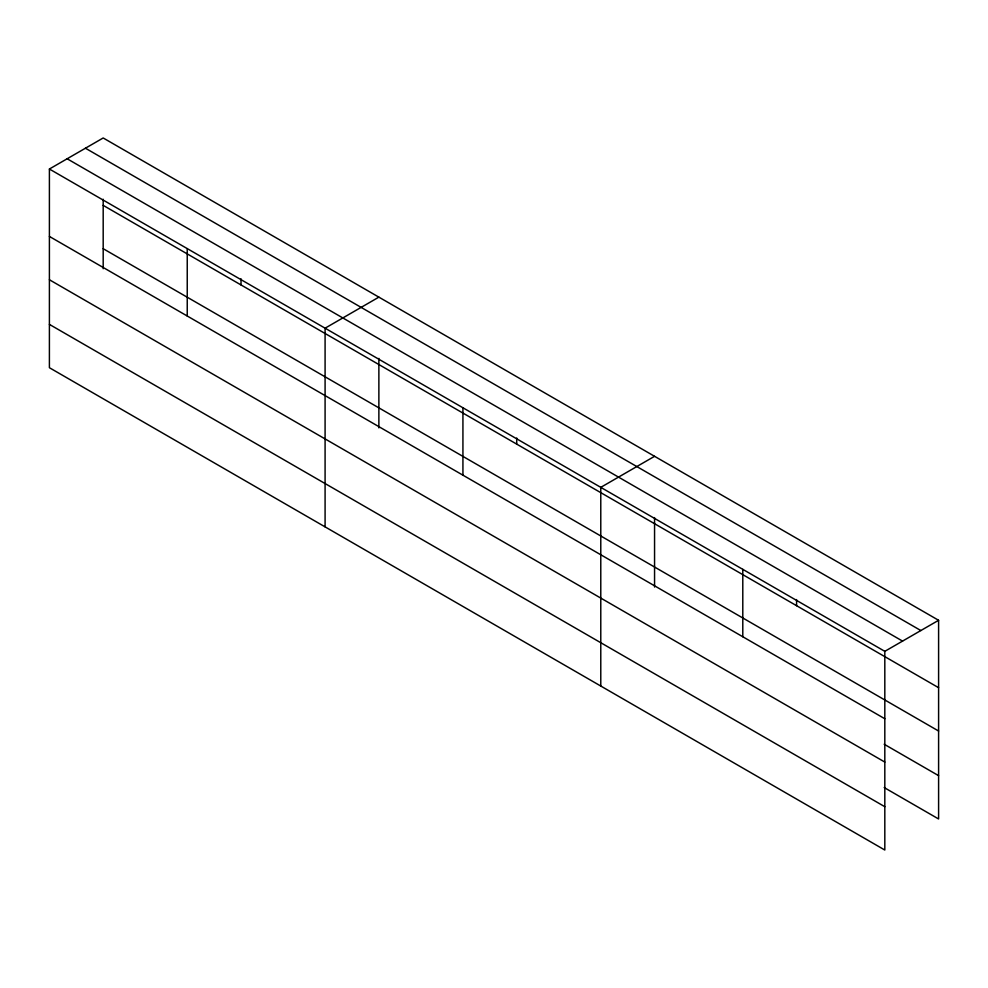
<?xml version="1.0" encoding="UTF-8"?>
<svg xmlns="http://www.w3.org/2000/svg" width="988" height="988" viewBox="0 0 988 988"><rect width="100%" height="100%" fill="white"/><g stroke="black" fill="none" stroke-linecap="round" stroke-linejoin="round"><path stroke-width="1.48" d="M49.4 169.022L884.816 651.339L884.816 850.026L49.4 367.709L49.4 169.022L103.184 137.974L938.6 620.291L938.6 818.978L884.186 787.56M378.873 297.141L325.089 328.189L325.089 526.876M654.562 456.308L600.778 487.356L600.778 686.043M884.816 651.339L938.6 620.291M85.437 148.212L920.853 630.542M67.147 158.772L902.563 641.101M103.184 205.368L938.6 687.697M103.184 248.692L938.6 731.021M49.4 236.428L884.816 718.745M884.186 744.236L938.6 775.654M49.4 279.752L884.816 762.069M49.4 324.385L884.816 806.702M796.575 599.568L796.575 605.706M742.791 569.347L742.791 636.754M654.562 517.576L654.562 587.033M516.712 437.993L516.712 444.118M462.927 407.772L462.927 475.179M378.873 358.409L378.873 427.878M241.035 278.826L241.035 284.952M187.238 248.606L187.238 316.012M103.184 199.243L103.184 268.711"/></g></svg>
